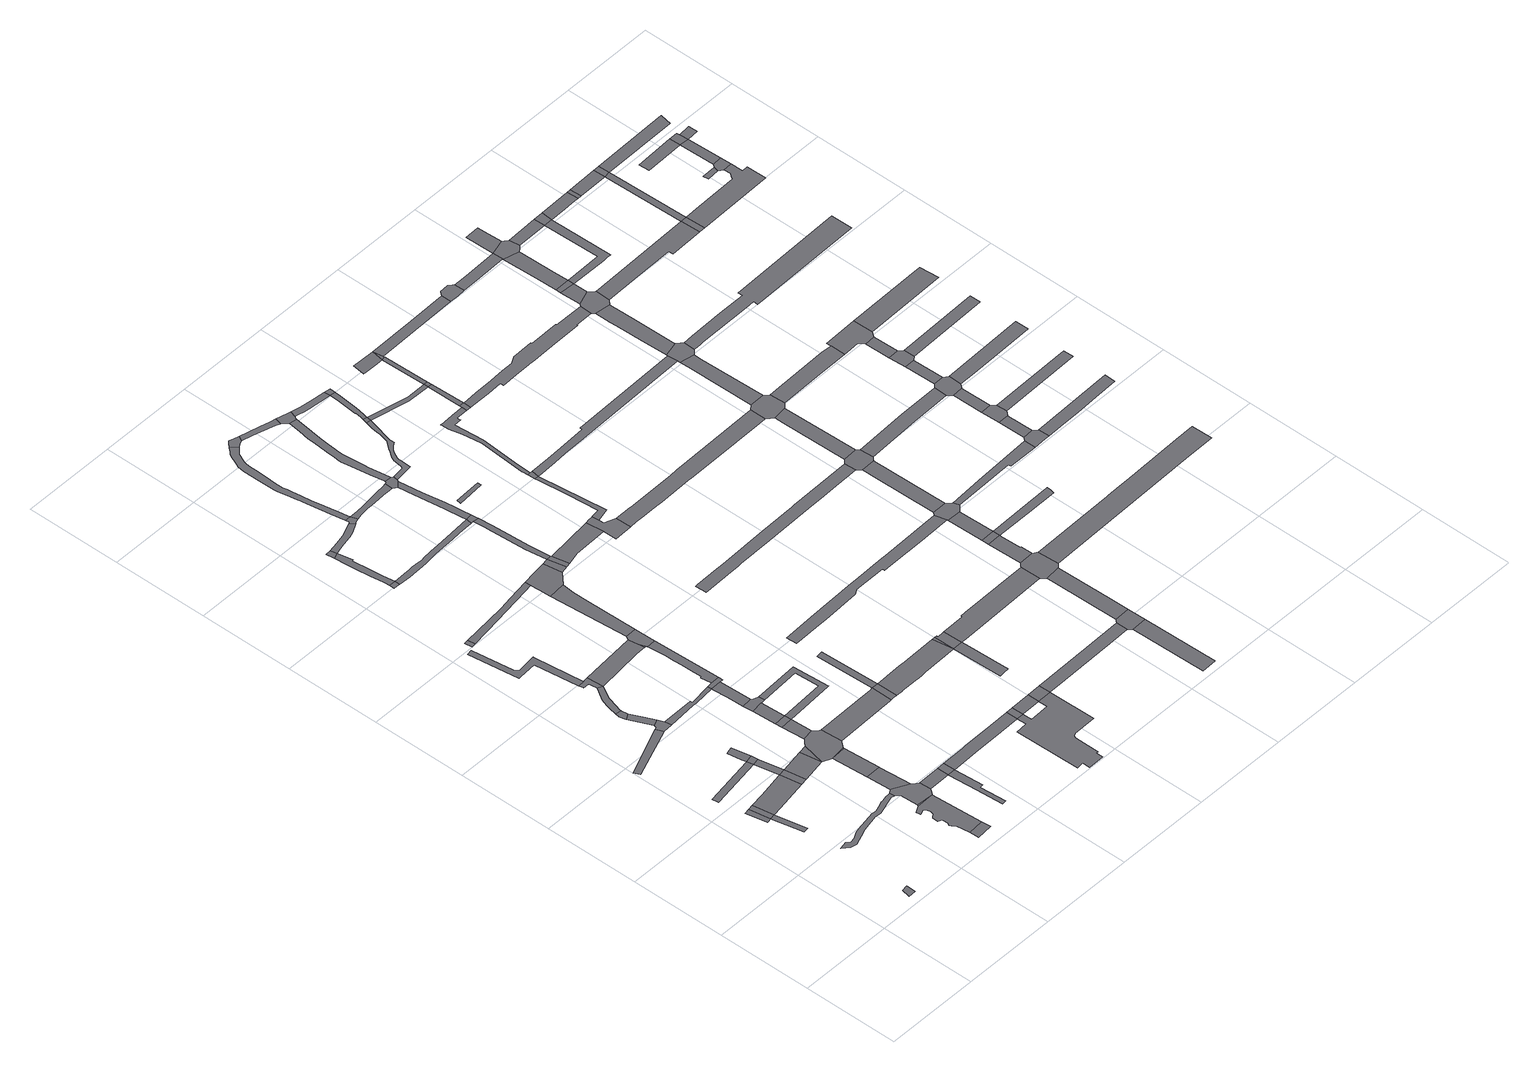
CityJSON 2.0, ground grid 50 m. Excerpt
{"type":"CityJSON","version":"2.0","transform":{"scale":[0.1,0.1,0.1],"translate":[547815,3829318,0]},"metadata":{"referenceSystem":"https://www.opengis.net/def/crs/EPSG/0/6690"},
"CityObjects":{
"road1":{"type":"Road","geometry":[{"type":"MultiSurface","lod":"1","boundaries":[[[0,1,2,3,4]]]}]},
"road2":{"type":"Road","attributes":{"RoadStructureAttribute.sectionType":"1"},"geometry":[{"type":"MultiSurface","lod":"1","boundaries":[[[5,6,7,8]]]}]},
"road3":{"type":"Road","geometry":[{"type":"MultiSurface","lod":"1","boundaries":[[[9,10,11,8]]]}]},
"road4":{"type":"Road","geometry":[{"type":"MultiSurface","lod":"1","boundaries":[[[12,5,8,11]]]}]},
"road5":{"type":"Road","attributes":{"RoadStructureAttribute.sectionType":"1"},"geometry":[{"type":"MultiSurface","lod":"1","boundaries":[[[13,14,15,16]]]}]},
"road6":{"type":"Road","attributes":{"RoadStructureAttribute.sectionType":"1"},"geometry":[{"type":"MultiSurface","lod":"1","boundaries":[[[17,18,19,20,12,11,21,22]]]}]},
"road7":{"type":"Road","attributes":{"RoadStructureAttribute.sectionType":"1"},"geometry":[{"type":"MultiSurface","lod":"1","boundaries":[[[23,24,25,26]]]}]},
"road8":{"type":"Road","attributes":{"RoadStructureAttribute.sectionType":"1"},"geometry":[{"type":"MultiSurface","lod":"1","boundaries":[[[27,28,29,30,31,32,33,34,35,36,37,38,39,40,41,42,43,44,45,46,47,48,49,50,51]]]}]},
"road9":{"type":"Road","geometry":[{"type":"MultiSurface","lod":"1","boundaries":[[[52,17,22,53]]]}]},
"road10":{"type":"Road","geometry":[{"type":"MultiSurface","lod":"1","boundaries":[[[54,16,17,52]]]}]},
"road11":{"type":"Road","geometry":[{"type":"MultiSurface","lod":"1","boundaries":[[[55,13,16,54]]]}]},
"road12":{"type":"Road","geometry":[{"type":"MultiSurface","lod":"1","boundaries":[[[56,57,58,59,60,13,55]]]}]},
"road13":{"type":"Road","geometry":[{"type":"MultiSurface","lod":"1","boundaries":[[[61,62,63,64,65,66,67]]]}]},
"road14":{"type":"Road","geometry":[{"type":"MultiSurface","lod":"1","boundaries":[[[68,69,70,71]]]}]},
"road15":{"type":"Road","attributes":{"RoadStructureAttribute.sectionType":"1"},"geometry":[{"type":"MultiSurface","lod":"1","boundaries":[[[72,64,63,73,74]]]}]},
"road16":{"type":"Road","geometry":[{"type":"MultiSurface","lod":"1","boundaries":[[[74,73,75,76,23,26,77,78,79]]]}]},
"road17":{"type":"Road","attributes":{"RoadStructureAttribute.sectionType":"1"},"geometry":[{"type":"MultiSurface","lod":"1","boundaries":[[[80,81,82,83,84,85,86,87,88,89,90,91,92,93,94,95,69,68]]]}]},
"road18":{"type":"Road","attributes":{"RoadStructureAttribute.sectionType":"1"},"geometry":[{"type":"MultiSurface","lod":"1","boundaries":[[[96,52,53,97]]]}]},
"road19":{"type":"Road","attributes":{"RoadStructureAttribute.sectionType":"1"},"geometry":[{"type":"MultiSurface","lod":"1","boundaries":[[[98,99,100,101,61,67,102,103,104,105]]]}]},
"road20":{"type":"Road","attributes":{"RoadStructureAttribute.sectionType":"1"},"geometry":[{"type":"MultiSurface","lod":"1","boundaries":[[[106,81,80]]]}]},
"road21":{"type":"Road","attributes":{"RoadStructureAttribute.sectionType":"1"},"geometry":[{"type":"MultiSurface","lod":"1","boundaries":[[[107,108,109,110,111,112,113,114,115,116,117,118,119,120]]]}]},
"road22":{"type":"Road","geometry":[{"type":"MultiSurface","lod":"1","boundaries":[[[121,27,51,122,106,80,123,124,125,126,127,128,129]]]}]},
"road23":{"type":"Road","attributes":{"RoadStructureAttribute.sectionType":"1"},"geometry":[{"type":"MultiSurface","lod":"1","boundaries":[[[130,120,119,131,132,133,134,135,136,98,105]]]}]},
"road24":{"type":"Road","attributes":{"RoadStructureAttribute.sectionType":"1"},"geometry":[{"type":"MultiSurface","lod":"1","boundaries":[[[137,138,139,121,129]]]}]},
"road25":{"type":"Road","attributes":{"RoadStructureAttribute.sectionType":"1"},"geometry":[{"type":"MultiSurface","lod":"1","boundaries":[[[140,96,97]]]}]},
"road26":{"type":"Road","geometry":[{"type":"MultiSurface","lod":"1","boundaries":[[[141,142,143,144]]]}]},
"road27":{"type":"Road","attributes":{"RoadStructureAttribute.sectionType":"1"},"geometry":[{"type":"MultiSurface","lod":"1","boundaries":[[[145,146,147,148,139,138]]]}]},
"road28":{"type":"Road","attributes":{"RoadStructureAttribute.sectionType":"1"},"geometry":[{"type":"MultiSurface","lod":"1","boundaries":[[[149,150,151,79,78,152,153,154]]]}]},
"road29":{"type":"Road","attributes":{"RoadStructureAttribute.sectionType":"1"},"geometry":[{"type":"MultiSurface","lod":"1","boundaries":[[[155,148,147]]]}]},
"road30":{"type":"Road","geometry":[{"type":"MultiSurface","lod":"1","boundaries":[[[156,157,158,159,160,161,140,97,148,155,162,163,164]]]}]},
"road31":{"type":"Road","attributes":{"RoadStructureAttribute.sectionType":"1"},"geometry":[{"type":"MultiSurface","lod":"1","boundaries":[[[165,166,126,125,167]]]}]},
"road32":{"type":"Road","attributes":{"RoadStructureAttribute.sectionType":"1"},"geometry":[{"type":"MultiSurface","lod":"1","boundaries":[[[168,169,159,158]]]}]},
"road33":{"type":"Road","attributes":{"RoadStructureAttribute.sectionType":"1"},"geometry":[{"type":"MultiSurface","lod":"1","boundaries":[[[170,171,172,173,174,175,176,177,167]]]}]},
"road34":{"type":"Road","geometry":[{"type":"MultiSurface","lod":"1","boundaries":[[[178,179,169,168]]]}]},
"road35":{"type":"Road","attributes":{"RoadStructureAttribute.sectionType":"1"},"geometry":[{"type":"MultiSurface","lod":"1","boundaries":[[[180,181,182,183,179,178]]]}]},
"road36":{"type":"Road","attributes":{"RoadStructureAttribute.sectionType":"1"},"geometry":[{"type":"MultiSurface","lod":"1","boundaries":[[[184,130,105,185,186,187,188,189,190]]]}]},
"road37":{"type":"Road","geometry":[{"type":"MultiSurface","lod":"1","boundaries":[[[191,165,167,177]]]}]},
"road38":{"type":"Road","geometry":[{"type":"MultiSurface","lod":"1","boundaries":[[[192,193,194,183,182,195,196,197]]]}]},
"road39":{"type":"Road","attributes":{"RoadStructureAttribute.sectionType":"1"},"geometry":[{"type":"MultiSurface","lod":"1","boundaries":[[[198,154,199,200,194,193]]]}]},
"road40":{"type":"Road","geometry":[{"type":"MultiSurface","lod":"1","boundaries":[[[201,202,203,204,205]]]}]},
"road41":{"type":"Road","geometry":[{"type":"MultiSurface","lod":"1","boundaries":[[[206,207,208,209,149,154,198]]]}]},
"road42":{"type":"Road","attributes":{"RoadStructureAttribute.sectionType":"1"},"geometry":[{"type":"MultiSurface","lod":"1","boundaries":[[[210,211,212,213,141,144,214,215,216,217]]]}]},
"road43":{"type":"Road","attributes":{"RoadStructureAttribute.sectionType":"1"},"geometry":[{"type":"MultiSurface","lod":"1","boundaries":[[[218,219,220,221,222,223,224,225,226,227,201,205]]]}]},
"road44":{"type":"Road","geometry":[{"type":"MultiSurface","lod":"1","boundaries":[[[228,229,223,222]]]}]},
"road45":{"type":"Road","attributes":{"RoadStructureAttribute.sectionType":"1"},"geometry":[{"type":"MultiSurface","lod":"1","boundaries":[[[230,231,232,233,234,235,236,237,238,239,208,207]]]}]},
"road46":{"type":"Road","attributes":{"RoadStructureAttribute.sectionType":"1"},"geometry":[{"type":"MultiSurface","lod":"1","boundaries":[[[240,241,242,243,164,163,244,245,246]]]}]},
"road47":{"type":"Road","geometry":[{"type":"MultiSurface","lod":"1","boundaries":[[[247,248,249,250,251,188,187]]]}]},
"road48":{"type":"Road","attributes":{"RoadStructureAttribute.sectionType":"1"},"geometry":[{"type":"MultiSurface","lod":"1","boundaries":[[[252,253,254,255,256,197,196,257,258,178,168]]]}]},
"road49":{"type":"Road","geometry":[{"type":"MultiSurface","lod":"1","boundaries":[[[259,260,261,184,190,262,231,230]]]}]},
"road50":{"type":"Road","attributes":{"RoadStructureAttribute.sectionType":"1"},"geometry":[{"type":"MultiSurface","lod":"1","boundaries":[[[263,264,265,266,267,268,269,228,222,270,271,272,273,274,275,276,277,278]]]}]},
"road51":{"type":"Road","attributes":{"RoadStructureAttribute.sectionType":"1"},"geometry":[{"type":"MultiSurface","lod":"1","boundaries":[[[279,280,281,282,283,191,177,284,285,286,287]]]}]},
"road52":{"type":"Road","attributes":{"RoadStructureAttribute.sectionType":"1"},"geometry":[{"type":"MultiSurface","lod":"1","boundaries":[[[288,289,290,291,261,260]]]}]},
"road53":{"type":"Road","attributes":{"RoadStructureAttribute.sectionType":"1"},"geometry":[{"type":"MultiSurface","lod":"1","boundaries":[[[292,293,294,295,296,297,298,299,300,301,302,205,204,303,304,305,306,307,308,309]]]}]},
"road54":{"type":"Road","geometry":[{"type":"MultiSurface","lod":"1","boundaries":[[[310,311,312,263,278,313,314,315,316]]]}]},
"road55":{"type":"Road","geometry":[{"type":"MultiSurface","lod":"1","boundaries":[[[317,240,246,318,319]]]}]},
"road56":{"type":"Road","geometry":[{"type":"MultiSurface","lod":"1","boundaries":[[[320,321,322,323,210,217,324,291,290,325]]]}]},
"road57":{"type":"Road","attributes":{"RoadStructureAttribute.sectionType":"1"},"geometry":[{"type":"MultiSurface","lod":"1","boundaries":[[[326,327,328,329,240,317]]]}]},
"road58":{"type":"Road","attributes":{"RoadStructureAttribute.sectionType":"1"},"geometry":[{"type":"MultiSurface","lod":"1","boundaries":[[[330,331,332,333,334,335,336,337,338,339,340,341,342,343,344,345,310,316,346,347,348,349,350,351,352,353,354,355,356,357,358,359,360,361,362,363,364]]]}]},
"road59":{"type":"Road","attributes":{"RoadStructureAttribute.sectionType":"1"},"geometry":[{"type":"MultiSurface","lod":"1","boundaries":[[[365,366,367,368,369,370,371,372,373,374,375,287,376,377,378,379,380,381]]]}]},
"road60":{"type":"Road","attributes":{"RoadStructureAttribute.sectionType":"1"},"geometry":[{"type":"MultiSurface","lod":"1","boundaries":[[[382,383,320,325,384]]]}]},
"road61":{"type":"Road","geometry":[{"type":"MultiSurface","lod":"1","boundaries":[[[385,279,287,375]]]}]},
"road62":{"type":"Road","attributes":{"RoadStructureAttribute.sectionType":"1"},"geometry":[{"type":"MultiSurface","lod":"1","boundaries":[[[386,387,388,389,390,391,316,315,392,393,394,395,396,397,398,399,400,401]]]}]},
"road63":{"type":"Road","geometry":[{"type":"MultiSurface","lod":"1","boundaries":[[[402,382,384,403,404]]]}]},
"road64":{"type":"Road","attributes":{"RoadStructureAttribute.sectionType":"1"},"geometry":[{"type":"MultiSurface","lod":"1","boundaries":[[[405,385,375,406,372]]]}]},
"road65":{"type":"Road","attributes":{"RoadStructureAttribute.sectionType":"1"},"geometry":[{"type":"MultiSurface","lod":"1","boundaries":[[[407,408,409,410,382,402,411,412,413,414]]]}]},
"road66":{"type":"Road","attributes":{"RoadStructureAttribute.sectionType":"1"},"geometry":[{"type":"MultiSurface","lod":"1","boundaries":[[[415,416,417,418,317,319,419,420,421,422,423,424,425]]]}]},
"road67":{"type":"Road","geometry":[{"type":"MultiSurface","lod":"1","boundaries":[[[426,427,292,309,407,414]]]}]},
"road68":{"type":"Road","geometry":[{"type":"MultiSurface","lod":"1","boundaries":[[[428,429,330,364,430,431,432,433]]]}]},
"road69":{"type":"Road","attributes":{"RoadStructureAttribute.sectionType":"1"},"geometry":[{"type":"MultiSurface","lod":"1","boundaries":[[[434,435,436,437,438,439,440,441,442,443,444,292,427]]]}]},
"road70":{"type":"Road","geometry":[{"type":"MultiSurface","lod":"1","boundaries":[[[445,405,372,371]]]}]},
"road71":{"type":"Road","attributes":{"RoadStructureAttribute.sectionType":"1"},"geometry":[{"type":"MultiSurface","lod":"1","boundaries":[[[446,447,404,403,448,449]]]}]},
"road72":{"type":"Road","geometry":[{"type":"MultiSurface","lod":"1","boundaries":[[[450,451,452,386,401,440,439,453,454,455,456,457,458]]]}]},
"road73":{"type":"Road","attributes":{"RoadStructureAttribute.sectionType":"1"},"geometry":[{"type":"MultiSurface","lod":"1","boundaries":[[[459,460,461,432,431,462,463,464,465]]]}]},
"road74":{"type":"Road","attributes":{"RoadStructureAttribute.sectionType":"1"},"geometry":[{"type":"MultiSurface","lod":"1","boundaries":[[[466,467,468,469,470,471,472,473,474,475,476,477,450,458,478,479,480,481,482,483,484,485,486,487,488,489,490,491]]]}]},
"road75":{"type":"Road","attributes":{"RoadStructureAttribute.sectionType":"1"},"geometry":[{"type":"MultiSurface","lod":"1","boundaries":[[[492,493,494,495,496,497,425]]]}]},
"road76":{"type":"Road","geometry":[{"type":"MultiSurface","lod":"1","boundaries":[[[498,499,500,501]]]}]},
"road77":{"type":"Road","attributes":{"RoadStructureAttribute.sectionType":"1"},"geometry":[{"type":"MultiSurface","lod":"1","boundaries":[[[502,415,425]]]}]},
"road78":{"type":"Road","geometry":[{"type":"MultiSurface","lod":"1","boundaries":[[[503,504,502,425,497,505]]]}]},
"road79":{"type":"Road","geometry":[{"type":"MultiSurface","lod":"1","boundaries":[[[506,507,446,449,508,509,510,511,512]]]}]},
"road80":{"type":"Road","attributes":{"RoadStructureAttribute.sectionType":"1"},"geometry":[{"type":"MultiSurface","lod":"1","boundaries":[[[513,514,515,516,517,518,519,520,521,522,523,524,525,526,527,528,529,530,531,455,454,532,533,534,535,536,537,538,539,540,541,542,543,544,545,546,547,548,549,550,551,552,553,554]]]}]},
"road81":{"type":"Road","geometry":[{"type":"MultiSurface","lod":"1","boundaries":[[[555,465,464,466,491,556,557,558,559,560]]]}]},
"road82":{"type":"Road","attributes":{"RoadStructureAttribute.sectionType":"1"},"geometry":[{"type":"MultiSurface","lod":"1","boundaries":[[[561,562,563,564,565,566,567,568,569,506,512]]]}]},
"road83":{"type":"Road","attributes":{"RoadStructureAttribute.sectionType":"1"},"geometry":[{"type":"MultiSurface","lod":"1","boundaries":[[[570,571,445,371,572,573,574,575,576,577]]]}]},
"road84":{"type":"Road","attributes":{"RoadStructureAttribute.sectionType":"1"},"geometry":[{"type":"MultiSurface","lod":"1","boundaries":[[[578,579,560,559,580,581,582,583,584,585,586,587,588]]]}]},
"road85":{"type":"Road","geometry":[{"type":"MultiSurface","lod":"1","boundaries":[[[589,590,591,592,564,563]]]}]},
"road86":{"type":"Road","geometry":[{"type":"MultiSurface","lod":"1","boundaries":[[[593,513,554,594]]]}]},
"road87":{"type":"Road","attributes":{"RoadStructureAttribute.sectionType":"1"},"geometry":[{"type":"MultiSurface","lod":"1","boundaries":[[[595,596,597,598,599,600,601,602,603,604,605,606,607,608,609,610,611,612]]]}]},
"road88":{"type":"Road","attributes":{"RoadStructureAttribute.sectionType":"1"},"geometry":[{"type":"MultiSurface","lod":"1","boundaries":[[[587,613,614,615,616,617,593,594,618,619,620,621,622,623,624]]]}]},
"road89":{"type":"Road","geometry":[{"type":"MultiSurface","lod":"1","boundaries":[[[588,587,624,625]]]}]},
"road90":{"type":"Road","attributes":{"RoadStructureAttribute.sectionType":"1"},"geometry":[{"type":"MultiSurface","lod":"1","boundaries":[[[626,627,628,629,630,631,505,497,632,633,634,635]]]}]},
"road91":{"type":"Road","attributes":{"RoadStructureAttribute.sectionType":"1"},"geometry":[{"type":"MultiSurface","lod":"1","boundaries":[[[636,637,638,639,640,641,642,643,644,645,646,647,648,591,590,649,650,651,652,653,654,655,656]]]}]},
"road92":{"type":"Road","attributes":{"RoadStructureAttribute.sectionType":"1"},"geometry":[{"type":"MultiSurface","lod":"1","boundaries":[[[657,658,659,660,661,662,663,664,665,666,667,668,669,670,671,672,673,674,675,676,677]]]}]},
"road93":{"type":"Road","attributes":{"RoadStructureAttribute.sectionType":"1"},"geometry":[{"type":"MultiSurface","lod":"1","boundaries":[[[678,679,594,554,680,681,682]]]}]},
"road94":{"type":"Road","attributes":{"RoadStructureAttribute.sectionType":"1"},"geometry":[{"type":"MultiSurface","lod":"1","boundaries":[[[683,684,685,686]]]}]},
"road95":{"type":"Road","geometry":[{"type":"MultiSurface","lod":"1","boundaries":[[[687,688,636,656,689,690]]]}]},
"road96":{"type":"Road","geometry":[{"type":"MultiSurface","lod":"1","boundaries":[[[691,692,693,570,577,684,683]]]}]},
"road97":{"type":"Road","attributes":{"RoadStructureAttribute.sectionType":"1"},"geometry":[{"type":"MultiSurface","lod":"1","boundaries":[[[694,681,688,687]]]}]},
"road98":{"type":"Road","geometry":[{"type":"MultiSurface","lod":"1","boundaries":[[[695,682,681,694]]]}]},
"road99":{"type":"Road","attributes":{"RoadStructureAttribute.sectionType":"1"},"geometry":[{"type":"MultiSurface","lod":"1","boundaries":[[[696,697,698,699,700,510,509,701,702,703,704,705,706,707,708,709,710,711]]]}]},
"road100":{"type":"Road","geometry":[{"type":"MultiSurface","lod":"1","boundaries":[[[712,713,714,715,716,717]]]}]},
"road101":{"type":"Road","attributes":{"RoadStructureAttribute.sectionType":"1"},"geometry":[{"type":"MultiSurface","lod":"1","boundaries":[[[718,719,720,721,722,692,691]]]}]},
"road102":{"type":"Road","attributes":{"RoadStructureAttribute.sectionType":"1"},"geometry":[{"type":"MultiSurface","lod":"1","boundaries":[[[723,716,682,695]]]}]},
"road103":{"type":"Road","geometry":[{"type":"MultiSurface","lod":"1","boundaries":[[[717,716,723,724]]]}]},
"road104":{"type":"Road","geometry":[{"type":"MultiSurface","lod":"1","boundaries":[[[725,726,727,728,626,635,721,720,729,730]]]}]},
"road105":{"type":"Road","attributes":{"RoadStructureAttribute.sectionType":"1"},"geometry":[{"type":"MultiSurface","lod":"1","boundaries":[[[731,732,733,734,735,736,737,727,726]]]}]},
"road106":{"type":"Road","attributes":{"RoadStructureAttribute.sectionType":"1"},"geometry":[{"type":"MultiSurface","lod":"1","boundaries":[[[738,739,740,741,742,589,563,743,744,745,746,747,748]]]}]},
"road107":{"type":"Road","geometry":[{"type":"MultiSurface","lod":"1","boundaries":[[[749,750,737,736]]]}]},
"road108":{"type":"Road","attributes":{"RoadStructureAttribute.sectionType":"1"},"geometry":[{"type":"MultiSurface","lod":"1","boundaries":[[[751,750,749,752]]]}]},
"road109":{"type":"Road","geometry":[{"type":"MultiSurface","lod":"1","boundaries":[[[753,595,612,751,752,754,755,756,757,758,759,760]]]}]},
"road110":{"type":"Road","attributes":{"RoadStructureAttribute.sectionType":"1"},"geometry":[{"type":"MultiSurface","lod":"1","boundaries":[[[761,762,753,760,763]]]}]},
"road111":{"type":"Road","attributes":{"RoadStructureAttribute.sectionType":"1"},"geometry":[{"type":"MultiSurface","lod":"1","boundaries":[[[764,765,717,724,766]]]}]},
"road112":{"type":"Road","attributes":{"RoadStructureAttribute.sectionType":"1"},"geometry":[{"type":"MultiSurface","lod":"1","boundaries":[[[767,768,769,770,771,772,773,774,775,776,777,778,779,687,690,780,781,782,783,784,785,786,787,788,789,790,791,792]]]}]},
"road113":{"type":"Road","geometry":[{"type":"MultiSurface","lod":"1","boundaries":[[[793,794,795,796,657,677,797,798,799,761,763,800,801,802]]]}]},
"road114":{"type":"Road","attributes":{"RoadStructureAttribute.sectionType":"1"},"geometry":[{"type":"MultiSurface","lod":"1","boundaries":[[[803,804,805,806,807,808,749,736]]]}]},
"road115":{"type":"Road","attributes":{"RoadStructureAttribute.sectionType":"1"},"geometry":[{"type":"MultiSurface","lod":"1","boundaries":[[[809,810,811,794,793]]]}]},
"road116":{"type":"Road","geometry":[{"type":"MultiSurface","lod":"1","boundaries":[[[812,813,814,815,696,711,810,809,816,817,818]]]}]},
"road117":{"type":"Road","attributes":{"RoadStructureAttribute.sectionType":"1"},"geometry":[{"type":"MultiSurface","lod":"1","boundaries":[[[819,820,757,756,821,822,823,824]]]}]},
"road118":{"type":"Road","geometry":[{"type":"MultiSurface","lod":"1","boundaries":[[[825,826,827,828,764,766,829,830,831]]]}]},
"road119":{"type":"Road","attributes":{"RoadStructureAttribute.sectionType":"1"},"geometry":[{"type":"MultiSurface","lod":"1","boundaries":[[[832,833,814,813,834,835,836]]]}]},
"road120":{"type":"Road","geometry":[{"type":"MultiSurface","lod":"1","boundaries":[[[837,838,839,840,738,748,832,836,841,842,843,844]]]}]},
"road121":{"type":"Road","attributes":{"RoadStructureAttribute.sectionType":"1"},"geometry":[{"type":"MultiSurface","lod":"1","boundaries":[[[845,846,847,848,849,850,851,730,729,852,853]]]}]},
"road122":{"type":"Road","attributes":{"RoadStructureAttribute.sectionType":"1"},"geometry":[{"type":"MultiSurface","lod":"1","boundaries":[[[854,855,802,801,856,857,858]]]}]},
"road123":{"type":"Road","attributes":{"RoadStructureAttribute.sectionType":"1"},"geometry":[{"type":"MultiSurface","lod":"1","boundaries":[[[859,860,861,862,863,840,839,864,865,866,867,868,869]]]}]},
"road124":{"type":"Road","attributes":{"RoadStructureAttribute.sectionType":"1"},"geometry":[{"type":"MultiSurface","lod":"1","boundaries":[[[870,871,872,873,831,830,874,875]]]}]},
"road125":{"type":"Road","attributes":{"RoadStructureAttribute.sectionType":"1"},"geometry":[{"type":"MultiSurface","lod":"1","boundaries":[[[876,877,818,817,878,879,880,881]]]}]},
"road126":{"type":"Road","geometry":[{"type":"MultiSurface","lod":"1","boundaries":[[[882,883,884,885,886,792,791,887,859,869,888,889,890]]]}]},
"road127":{"type":"Road","attributes":{"RoadStructureAttribute.sectionType":"1"},"geometry":[{"type":"MultiSurface","lod":"1","boundaries":[[[891,885,884,892,893]]]}]},
"road128":{"type":"Road","geometry":[{"type":"MultiSurface","lod":"1","boundaries":[[[894,895,891,893]]]}]},
"road129":{"type":"Road","geometry":[{"type":"MultiSurface","lod":"1","boundaries":[[[896,897,819,824,898,899,900]]]}]},
"road130":{"type":"Road","attributes":{"RoadStructureAttribute.sectionType":"1"},"geometry":[{"type":"MultiSurface","lod":"1","boundaries":[[[901,902,897,896]]]}]},
"road131":{"type":"Road","attributes":{"RoadStructureAttribute.sectionType":"1"},"geometry":[{"type":"MultiSurface","lod":"1","boundaries":[[[903,904,895,894,905,906,907]]]}]},
"road132":{"type":"Road","geometry":[{"type":"MultiSurface","lod":"1","boundaries":[[[908,909,902,901,910,911]]]}]},
"road133":{"type":"Road","attributes":{"RoadStructureAttribute.sectionType":"1"},"geometry":[{"type":"MultiSurface","lod":"1","boundaries":[[[912,913,909,908]]]}]},
"road134":{"type":"Road","geometry":[{"type":"MultiSurface","lod":"1","boundaries":[[[914,915,870,875,903,907,916,917,918]]]}]},
"road135":{"type":"Road","attributes":{"RoadStructureAttribute.sectionType":"1"},"geometry":[{"type":"MultiSurface","lod":"1","boundaries":[[[919,920,921,922,870,915]]]}]},
"road136":{"type":"Road","geometry":[{"type":"MultiSurface","lod":"1","boundaries":[[[923,924,854,858,913,912,925,926]]]}]},
"road137":{"type":"Road","attributes":{"RoadStructureAttribute.sectionType":"1"},"geometry":[{"type":"MultiSurface","lod":"1","boundaries":[[[927,928,924,923]]]}]},
"road138":{"type":"Road","attributes":{"RoadStructureAttribute.sectionType":"1"},"geometry":[{"type":"MultiSurface","lod":"1","boundaries":[[[929,930,931,932,933,934,894,893]]]}]},
"road139":{"type":"Road","geometry":[{"type":"MultiSurface","lod":"1","boundaries":[[[935,936,928,927,937,938]]]}]},
"road140":{"type":"Road","geometry":[{"type":"MultiSurface","lod":"1","boundaries":[[[939,940,881,880,941,942,943,944,945]]]}]},
"road141":{"type":"Road","attributes":{"RoadStructureAttribute.sectionType":"1"},"geometry":[{"type":"MultiSurface","lod":"1","boundaries":[[[944,943,936,935]]]}]},
"road142":{"type":"Road","attributes":{"RoadStructureAttribute.sectionType":"1"},"geometry":[{"type":"MultiSurface","lod":"1","boundaries":[[[946,918,917,933]]]}]},
"road143":{"type":"Road","attributes":{"RoadStructureAttribute.sectionType":"1"},"geometry":[{"type":"MultiSurface","lod":"1","boundaries":[[[947,900,899,948,949,950,951,952]]]}]},
"road144":{"type":"Road","attributes":{"RoadStructureAttribute.sectionType":"1"},"geometry":[{"type":"MultiSurface","lod":"1","boundaries":[[[953,890,889,954,955,956,957]]]}]},
"road145":{"type":"Road","attributes":{"RoadStructureAttribute.sectionType":"1"},"geometry":[{"type":"MultiSurface","lod":"1","boundaries":[[[958,911,910,959]]]}]},
"road146":{"type":"Road","geometry":[{"type":"MultiSurface","lod":"1","boundaries":[[[960,946,933,932]]]}]},
"road147":{"type":"Road","attributes":{"RoadStructureAttribute.sectionType":"1"},"geometry":[{"type":"MultiSurface","lod":"1","boundaries":[[[961,962,963,964,965,844,843,966,967,968,969,970,971,972,973]]]}]},
"road148":{"type":"Road","attributes":{"RoadStructureAttribute.sectionType":"1"},"geometry":[{"type":"MultiSurface","lod":"1","boundaries":[[[974,926,925,975,976,977]]]}]},
"road149":{"type":"Road","attributes":{"RoadStructureAttribute.sectionType":"1"},"geometry":[{"type":"MultiSurface","lod":"1","boundaries":[[[978,960,932,979,980,981]]]}]},
"road150":{"type":"Road","attributes":{"RoadStructureAttribute.sectionType":"1"},"geometry":[{"type":"MultiSurface","lod":"1","boundaries":[[[982,938,937,983]]]}]},
"road151":{"type":"Road","attributes":{"RoadStructureAttribute.sectionType":"1"},"geometry":[{"type":"MultiSurface","lod":"1","boundaries":[[[984,939,945,985]]]}]},
"road152":{"type":"Road","geometry":[{"type":"MultiSurface","lod":"1","boundaries":[[[978,981,986,987]]]}]},
"road153":{"type":"Road","geometry":[{"type":"MultiSurface","lod":"1","boundaries":[[[988,953,957,989]]]}]},
"road154":{"type":"Road","attributes":{"RoadStructureAttribute.sectionType":"1"},"geometry":[{"type":"MultiSurface","lod":"1","boundaries":[[[990,987,986,991,992]]]}]},
"road155":{"type":"Road","attributes":{"RoadStructureAttribute.sectionType":"1"},"geometry":[{"type":"MultiSurface","lod":"1","boundaries":[[[993,992,953,988]]]}]},
"road156":{"type":"Road","geometry":[{"type":"MultiSurface","lod":"1","boundaries":[[[994,990,992,993]]]}]},
"road157":{"type":"Road","attributes":{"RoadStructureAttribute.sectionType":"1"},"geometry":[{"type":"MultiSurface","lod":"1","boundaries":[[[995,996,997,998,999,1000,1001,1002,1003,988,989,1004,1005]]]}]},
"road158":{"type":"Road","geometry":[{"type":"MultiSurface","lod":"1","boundaries":[[[1006,1007,1008,1009]]]}]},
"road159":{"type":"Road","geometry":[{"type":"MultiSurface","lod":"1","boundaries":[[[1010,1011,1012,1013]]]}]},
"road160":{"type":"Road","attributes":{"RoadStructureAttribute.sectionType":"1"},"geometry":[{"type":"MultiSurface","lod":"1","boundaries":[[[1014,994,993,1015]]]}]},
"road161":{"type":"Road","geometry":[{"type":"MultiSurface","lod":"1","boundaries":[[[1016,1017,1006,1009,998,997]]]}]},
"road162":{"type":"Road","attributes":{"RoadStructureAttribute.sectionType":"1"},"geometry":[{"type":"MultiSurface","lod":"1","boundaries":[[[1013,1017,1016,1018]]]}]},
"road163":{"type":"Road","geometry":[{"type":"MultiSurface","lod":"1","boundaries":[[[1019,1010,1013,1018,1020]]]}]},
"road164":{"type":"Road","attributes":{"RoadStructureAttribute.sectionType":"1"},"geometry":[{"type":"MultiSurface","lod":"1","boundaries":[[[1021,1020,1018,1022]]]}]}
},
"vertices":[
[265,106,0],[231,100,0],[223,58,0],[222,52,0],[263,55,0],
[167,933,0],[139,928,0],[159,818,0],[186,823,0],
[221,660,0],[248,665,0],[214,828,0],
[195,938,0],
[382,1138,0],[107,1093,0],[113,1058,0],[392,1104,0],
[417,976,0],[415,976,0],[407,975,0],[273,951,0],[262,836,0],[436,866,0],
[270,1566,0],[5,1457,0],[18,1426,0],[286,1529,0],
[647,545,0],[636,543,0],[621,543,0],[592,536,0],[582,535,0],[568,528,0],[535,518,0],[523,515,0],[502,517,0],[393,497,0],[369,491,0],[360,485,0],[335,472,0],[309,468,0],[294,478,0],[291,483,0],[248,474,0],[282,445,0],[315,439,0],[365,458,0],[404,473,0],[495,493,0],[528,491,0],[632,522,0],[650,518,0],
[452,983,0],[471,872,0],
[428,1110,0],
[422,1146,0],
[403,1244,0],[385,1240,0],[366,1236,0],[378,1161,0],[382,1140,0],
[229,1758,0],[225,1736,0],[234,1703,0],[264,1722,0],[263,1725,0],[263,1727,0],[259,1753,0],
[779,128,0],[695,122,0],[697,74,0],[783,80,0],
[292,1658,0],[287,1588,0],[318,1602,0],
[286,1584,0],[282,1571,0],[336,1533,0],[338,1533,0],[334,1568,0],
[760,400,0],[669,398,0],[634,379,0],[638,358,0],[666,367,0],[676,351,0],[679,337,0],[676,318,0],[661,307,0],[654,303,0],[654,272,0],[673,264,0],[676,235,0],[669,220,0],[673,210,0],[687,195,0],
[580,1005,0],[599,895,0],
[297,1928,0],[255,1860,0],[244,1824,0],[238,1801,0],[262,1770,0],[266,1787,0],[283,1847,0],[322,1913,0],
[674,406,0],
[288,2000,0],[257,2254,0],[256,2262,0],[250,2261,0],[156,2251,0],[141,2273,0],[109,2490,0],[81,2483,0],[112,2252,0],[117,2218,0],[128,2219,0],[224,2227,0],[255,1995,0],[288,1998,0],
[667,558,0],[668,500,0],[770,412,0],[777,420,0],[786,430,0],[782,491,0],[769,500,0],[761,506,0],[750,515,0],
[314,2000,0],[258,1973,0],[259,1970,0],[272,1970,0],[290,1970,0],[290,1966,0],[292,1954,0],
[747,562,0],[738,687,0],[658,684,0],
[622,1012,0],
[146,2542,0],[123,2538,0],[128,2500,0],[151,2503,0],
[738,688,0],[728,841,0],[725,878,0],[645,873,0],
[620,1573,0],[503,1557,0],[500,1570,0],[492,1543,0],[514,1544,0],[622,1553,0],
[725,882,0],
[739,1032,0],[717,1051,0],[712,1055,0],[654,1047,0],[654,1043,0],[639,1029,0],[749,913,0],[753,917,0],[745,1028,0],
[900,493,0],[835,492,0],[901,432,0],
[708,1169,0],[646,1165,0],
[912,276,0],[922,134,0],[933,135,0],[944,137,0],[935,277,0],[943,278,0],[953,279,0],[943,433,0],
[705,1204,0],[643,1200,0],
[705,1206,0],[705,1209,0],[699,1334,0],[635,1325,0],
[610,2027,0],[565,1938,0],[589,1940,0],[623,1943,0],[619,1973,0],[614,1985,0],[618,1974,0],
[942,494,0],
[696,1377,0],[684,1382,0],[632,1378,0],[704,1334,0],[722,1335,0],[720,1367,0],
[679,1555,0],[622,1543,0],[627,1466,0],
[179,3023,0],[178,2997,0],[197,2996,0],[211,2995,0],[212,3021,0],
[696,1555,0],[696,1579,0],[650,1577,0],[645,1576,0],
[582,2596,0],[464,2578,0],[392,2568,0],[223,2550,0],[228,2514,0],[249,2517,0],[537,2560,0],[583,2566,0],
[203,3084,0],[195,3152,0],[184,3244,0],[191,3246,0],[177,3326,0],[145,3312,0],[151,3250,0],[157,3198,0],[166,3127,0],[176,3051,0],
[169,3359,0],[140,3355,0],
[683,1936,0],[634,1935,0],[635,1933,0],[640,1885,0],[643,1841,0],[646,1790,0],[648,1750,0],[649,1692,0],[649,1637,0],[642,1635,0],
[1087,1037,0],[1080,1037,0],[1074,1036,0],[972,1034,0],[1080,927,0],[1084,927,0],[1088,927,0],
[625,1943,0],[626,1943,0],[627,1942,0],[629,1941,0],[631,1939,0],
[967,1186,0],[971,1187,0],[971,1190,0],[960,1381,0],[959,1382,0],[935,1349,0],[944,1221,0],
[682,1970,0],[680,2047,0],[622,2046,0],[634,1937,0],
[351,3412,0],[340,3407,0],[319,3398,0],[298,3390,0],[274,3381,0],[256,3375,0],[221,3368,0],[187,3329,0],[219,3336,0],[259,3346,0],[288,3352,0],[302,3356,0],[312,3360,0],[327,3366,0],[352,3379,0],[367,3388,0],
[1360,502,0],[1253,500,0],[1084,497,0],[1081,497,0],[1066,496,0],[1064,436,0],[1084,436,0],[1254,439,0],[1361,442,0],
[674,2319,0],[673,2399,0],[681,2464,0],[591,2457,0],
[707,3048,0],[637,3042,0],[534,3035,0],[455,3030,0],[408,3026,0],[391,3025,0],[363,3025,0],[329,3025,0],[310,3025,0],[274,3024,0],[233,3022,0],[277,2993,0],[386,2996,0],[461,3005,0],[575,3011,0],[625,3014,0],[665,3015,0],[701,3017,0],
[355,3434,0],[358,3417,0],[356,3414,0],[371,3392,0],[380,3395,0],[397,3400,0],[384,3433,0],
[1123,1038,0],[1102,928,0],[1123,928,0],
[721,2617,0],[694,2613,0],[657,2608,0],[648,2607,0],[586,2520,0],[735,2518,0],
[1112,1351,0],[1095,1349,0],[1088,1349,0],[1077,1348,0],
[361,4113,0],[342,4093,0],[332,4082,0],[327,4074,0],[320,4060,0],[306,4028,0],[295,4003,0],[291,3967,0],[291,3893,0],[291,3791,0],[294,3772,0],[306,3708,0],[312,3673,0],[313,3673,0],[325,3609,0],[341,3512,0],[373,3492,0],[361,3563,0],[349,3631,0],[340,3685,0],[334,3725,0],[330,3752,0],[327,3773,0],[326,3787,0],[325,3815,0],[327,3868,0],[330,3937,0],[330,3966,0],[331,3981,0],[331,3990,0],[336,4004,0],[355,4047,0],[360,4055,0],[369,4065,0],[389,4081,0],
[1428,44,0],[1440,42,0],[1439,172,0],[1446,187,0],[1459,192,0],[1581,196,0],[1579,446,0],[1504,445,0],[1504,395,0],[1399,391,0],[1399,442,0],[1362,391,0],[1299,388,0],[1305,43,0],[1343,46,0],[1343,5,0],[1428,6,0],
[752,2622,0],[745,2621,0],[774,2527,0],
[1397,503,0],
[638,3457,0],[621,3455,0],[583,3451,0],[537,3447,0],[477,3440,0],[430,3436,0],[421,3405,0],[443,3409,0],[453,3411,0],[475,3413,0],[500,3414,0],[524,3414,0],[549,3415,0],[583,3416,0],[621,3416,0],[639,3417,0],
[778,2623,0],[799,2533,0],[779,2620,0],
[1502,505,0],[1401,442,0],
[717,3017,0],[722,2960,0],[723,2939,0],[737,2735,0],[765,2741,0],[759,2825,0],[752,2939,0],[746,3012,0],
[1486,1045,0],[1286,1041,0],[1284,1041,0],[1248,1041,0],[1158,928,0],[1159,928,0],[1249,929,0],[1270,929,0],[1290,930,0],[1317,931,0],[1504,936,0],
[743,3035,0],[741,3052,0],
[388,4142,0],[378,4131,0],[404,4091,0],[425,4102,0],[440,4126,0],[418,4132,0],
[735,3108,0],[731,3144,0],[725,3187,0],[704,3305,0],[693,3393,0],[689,3427,0],[659,3401,0],[671,3319,0],[684,3224,0],[693,3163,0],[705,3070,0],
[1577,507,0],
[1035,2648,0],[913,2634,0],[866,2549,0],[1045,2556,0],
[650,3467,0],[649,3462,0],[646,3459,0],[690,3433,0],[693,3436,0],[695,3460,0],[691,3461,0],[689,3462,0],[687,3466,0],
[598,4088,0],[546,4100,0],[493,4113,0],[483,4087,0],[597,4054,0],[619,4046,0],[626,4081,0],
[645,4017,0],[644,3998,0],[637,3951,0],[628,3894,0],[624,3849,0],[620,3780,0],[616,3731,0],[615,3703,0],[614,3694,0],[620,3658,0],[639,3544,0],[650,3472,0],[685,3478,0],[677,3523,0],[667,3581,0],[664,3606,0],[660,3649,0],[657,3692,0],[655,3714,0],[655,3732,0],[658,3767,0],[660,3810,0],[665,3861,0],[671,3913,0],[680,3966,0],[686,4013,0],
[1513,675,0],[1513,673,0],[1541,676,0],[1568,678,0],[1559,937,0],[1559,938,0],
[767,3157,0],[765,3134,0],[910,3143,0],[909,3163,0],
[1502,1045,0],
[1516,1038,0],[1516,1045,0],[1555,1040,0],
[1079,2653,0],[1055,2651,0],[1047,2485,0],[1145,2488,0],[1142,2568,0],[1084,2590,0],[1083,2616,0],
[870,3770,0],[862,3734,0],[859,3715,0],[856,3697,0],[854,3680,0],[854,3674,0],[843,3632,0],[840,3626,0],[831,3614,0],[815,3594,0],[801,3575,0],[788,3557,0],[781,3546,0],[776,3535,0],[772,3525,0],[770,3515,0],[768,3496,0],[766,3479,0],[760,3469,0],[696,3437,0],[698,3437,0],[722,3440,0],[789,3448,0],[791,3449,0],[791,3453,0],[791,3458,0],[791,3488,0],[791,3511,0],[792,3518,0],[795,3529,0],[800,3539,0],[803,3546,0],[811,3560,0],[816,3566,0],[824,3576,0],[837,3589,0],[859,3602,0],[858,3626,0],[866,3660,0],[880,3714,0],[890,3758,0],[892,3768,0],
[686,4066,0],[688,4022,0],[689,4025,0],[690,4027,0],[693,4028,0],[701,4062,0],
[1087,2617,0],[1155,2636,0],[1114,2995,0],[1093,2994,0],[1094,2989,0],[1094,2987,0],[1113,2820,0],[1129,2660,0],[1083,2654,0],
[2093,518,0],[1892,513,0],[1581,446,0],[1643,447,0],[1733,449,0],[1980,454,0],[2093,457,0],[2094,456,0],
[812,4044,0],[755,4050,0],[698,4028,0],[714,4025,0],[741,4019,0],[762,4016,0],[769,4015,0],[811,4011,0],[858,4006,0],[893,4003,0],[890,4036,0],
[1119,3036,0],[1106,3035,0],[1092,3035,0],[1093,3015,0],
[876,3797,0],[897,3793,0],
[2072,1554,0],[1743,1544,0],[1718,1544,0],[1543,1540,0],[1515,1540,0],[1243,1529,0],[1075,1523,0],[1077,1466,0],[1244,1471,0],[1274,1471,0],[1474,1480,0],[1501,1497,0],[1673,1499,0],[1673,1486,0],[1713,1487,0],[1920,1490,0],[2036,1492,0],[2087,1493,0],
[891,3948,0],[886,3897,0],[881,3849,0],[886,3848,0],[879,3812,0],[898,3798,0],[901,3813,0],[907,3848,0],[910,3867,0],[914,3907,0],[920,3981,0],[921,4000,0],
[924,4031,0],
[2078,1058,0],[1932,1055,0],[1931,1055,0],[1707,1050,0],[1678,1049,0],[1678,1043,0],[1564,938,0],[1571,938,0],[1680,941,0],[2080,950,0],
[1216,3527,0],[1208,3527,0],[1151,3525,0],[1102,3523,0],[1096,3524,0],[1077,3525,0],[1074,3525,0],[1074,3522,0],[1078,3478,0],[1092,3412,0],[1108,3313,0],[1090,3066,0],[1090,3065,0],[1112,3130,0],[1125,3323,0],[1113,3479,0],[1115,3479,0],[1153,3480,0],[1153,3492,0],[1153,3498,0],[1216,3499,0],
[2054,2056,0],[1717,2049,0],[1701,2048,0],[1505,2043,0],[1238,2035,0],[1195,2034,0],[1068,2031,0],[1055,2030,0],[1056,2001,0],[1057,1974,0],[1057,1971,0],[1069,1972,0],[1239,1975,0],[1270,1976,0],[1291,1977,0],[1480,1981,0],[1743,1988,0],[1846,1991,0],[1925,1993,0],[2015,1995,0],[2056,1996,0],
[1109,3745,0],[1094,3748,0],[1094,3725,0],[1214,3721,0],[1216,3746,0],
[2192,439,0],[2110,438,0],[2118,40,0],[2199,42,0],
[1241,3540,0],[1216,3540,0],[1223,3499,0],[1242,3499,0],
[2190,536,0],[2109,535,0],[2102,528,0],
[1236,3722,0],
[1235,3747,0],
[2035,2584,0],[1542,2573,0],[1499,2572,0],[1238,2568,0],[1233,2568,0],[1183,2488,0],[1233,2488,0],[1300,2489,0],[1330,2489,0],[1336,2489,0],[1542,2493,0],[1544,2493,0],[1692,2495,0],[1710,2496,0],[1998,2501,0],[2035,2502,0],
[1099,4050,0],[1090,3985,0],[1111,3983,0],[1162,3982,0],[1208,3982,0],[1218,4045,0],
[2189,595,0],[2188,637,0],[2183,935,0],[2102,929,0],[2103,887,0],
[1229,3988,0],
[1229,3994,0],
[2191,1069,0],[2176,1080,0],[2098,1078,0],[2085,1065,0],[2203,953,0],[2197,1065,0],
[2175,1080,0],[2174,1143,0],[2169,1143,0],[2166,1256,0],[2166,1257,0],[2166,1259,0],[2093,1257,0],
[2049,3077,0],[1460,3061,0],[1460,3049,0],[1312,3042,0],[1227,3039,0],[1123,2996,0],[1229,2999,0],[1298,3002,0],[1314,3003,0],[1423,3006,0],[2052,3024,0],
[2165,1296,0],[2092,1294,0],
[2087,1488,0],[2160,1486,0],
[2083,1567,0],[2163,1488,0],[2182,1505,0],[2193,1514,0],[2183,1544,0],[2181,1546,0],[2159,1565,0],[2158,1567,0],
[2076,1974,0],[2077,1906,0],[2150,1974,0],
[1677,4056,0],[1473,4051,0],[1678,4003,0],
[1873,3564,0],[1873,3569,0],[1715,3566,0],[1714,3569,0],[1714,3573,0],[1600,3569,0],[1599,3569,0],[1565,3549,0],[1506,3549,0],[1457,3548,0],[1427,3545,0],[1324,3543,0],[1243,3540,0],[1273,3500,0],[1359,3501,0],[1437,3503,0],[1439,3485,0],[1524,3487,0],[1605,3488,0],[1630,3489,0],[1632,3489,0],[1763,3492,0],[1931,3494,0],[1931,3499,0],[2027,3500,0],[2029,3564,0],
[2150,2078,0],[2074,2075,0],[2072,2073,0],[2065,2066,0],[2065,1986,0],[2067,1984,0],[2073,1977,0],[2159,1985,0],[2168,1995,0],[2163,2064,0],
[2346,1260,0],[2520,1262,0],[2523,1283,0],[2525,1305,0],[2522,1305,0],[2346,1300,0],
[2140,2481,0],[2068,2473,0],[2068,2425,0],
[2139,2604,0],[2138,2605,0],[2061,2604,0],[2060,2603,0],[2144,2485,0],[2165,2504,0],[2161,2584,0],
[2678,1570,0],[2362,1555,0],[2363,1519,0],[2520,1525,0],[2523,1510,0],[2678,1511,0],
[1764,4062,0],[1761,4065,0],[1745,4080,0],[1695,4077,0],[1726,4004,0],[1768,4005,0],[1767,4059,0],
[2053,3010,0],[2056,2952,0],[2128,2953,0],[2129,2990,0],[2129,2996,0],
[2146,3088,0],[2128,3102,0],[2126,3104,0],[2049,3085,0],[2131,2998,0],[2142,3008,0],[2153,3018,0],[2157,3078,0],
[3227,1089,0],[3120,1086,0],[2865,1079,0],[2787,1077,0],[2741,1076,0],[2663,1074,0],[2657,1074,0],[3062,976,0],[3230,980,0],
[2667,2081,0],[2451,2077,0],[2453,2007,0],[2582,2010,0],[2664,2012,0],
[2039,3486,0],[2040,3402,0],[2041,3372,0],[2042,3352,0],[2045,3235,0],[2125,3159,0],[2124,3188,0],[2121,3331,0],[2120,3442,0],[2119,3447,0],[2119,3475,0],
[2024,4066,0],[1843,4060,0],[1828,4060,0],[1795,4059,0],[1871,4007,0],[2026,4012,0],
[2507,2593,0],[2242,2586,0],[2435,2509,0],[2549,2511,0],[2563,2511,0],[2563,2590,0],
[2142,3577,0],[2116,3601,0],[2115,3602,0],[2037,3575,0],[2036,3573,0],[2033,3493,0],[2138,3497,0],[2139,3498,0],[2143,3575,0],
[2034,3683,0],[2114,3675,0],[2113,3678,0],
[2113,3712,0],[2034,3711,0],
[2749,1589,0],[2694,1588,0],[2745,1512,0],[2772,1513,0],[2770,1572,0],
[2745,1730,0],[2690,1729,0],
[2026,4009,0],[2032,3821,0],[2111,3809,0],[2106,3977,0],[2106,3988,0],
[2743,1829,0],[2688,1828,0],[2766,1753,0],[2764,1808,0],
[2741,1991,0],[2686,1990,0],
[2114,4080,0],[2103,4088,0],[2121,4000,0],[2136,4013,0],[2130,4068,0],
[2101,4163,0],[2101,4164,0],[2099,4221,0],[2020,4219,0],
[2739,2099,0],[2684,2098,0],[2760,2013,0],[2761,2083,0],
[2735,2263,0],[2680,2261,0],
[2312,3679,0],[2333,3680,0],[2354,3680,0],[2348,4017,0],[2303,4017,0],[2311,3717,0],
[2732,2354,0],[2677,2353,0],[2754,2279,0],[2753,2334,0],
[2745,2620,0],[2562,2615,0],[2603,2512,0],[2653,2514,0],[2674,2488,0],[2729,2490,0],[2748,2517,0],
[2301,4074,0],
[3217,1583,0],[2850,1515,0],[2968,1517,0],[3108,1523,0],[3110,1524,0],[3213,1526,0],
[2715,3592,0],[2311,3503,0],[2539,3507,0],[2539,3482,0],[2718,3487,0],
[3210,1819,0],[3212,1764,0],
[2354,4076,0],
[3172,3127,0],[2545,3110,0],[2545,3085,0],[2400,3085,0],[2212,3081,0],[2177,3018,0],[2193,3018,0],[2215,3019,0],[2502,3024,0],[2546,3024,0],[2548,3025,0],[2548,3000,0],[3174,3013,0],
[3208,2095,0],[2836,2015,0],[2983,2019,0],[3210,2025,0],
[2522,4081,0],[2438,4018,0],[2503,4019,0],[2524,4019,0],
[3197,2347,0],[3198,2292,0],
[3185,2631,0],[3194,2527,0],
[2544,4020,0],[2542,4082,0],
[2747,3593,0],[2750,3488,0],
[2701,4086,0],[2699,4023,0],[2703,4023,0],
[2735,4026,0],
[2734,4086,0],
[3129,3603,0],[3127,3603,0],[3125,3669,0],[3079,3667,0],[3079,3630,0],[3069,3617,0],[3060,3602,0],[2836,3596,0],[2751,3593,0],[3160,3500,0],[3158,3604,0],
[3061,3709,0],[2986,3706,0],[2991,3679,0],[3054,3682,0],
[3067,3971,0],[2856,3962,0],[2859,3905,0],[3069,3912,0],
[3151,4097,0],[3140,4035,0],
[3123,3726,0],[3073,3724,0],
[3117,3910,0],
[3111,3972,0],[3114,3955,0],
[3178,3962,0],[3180,3914,0]
]}
